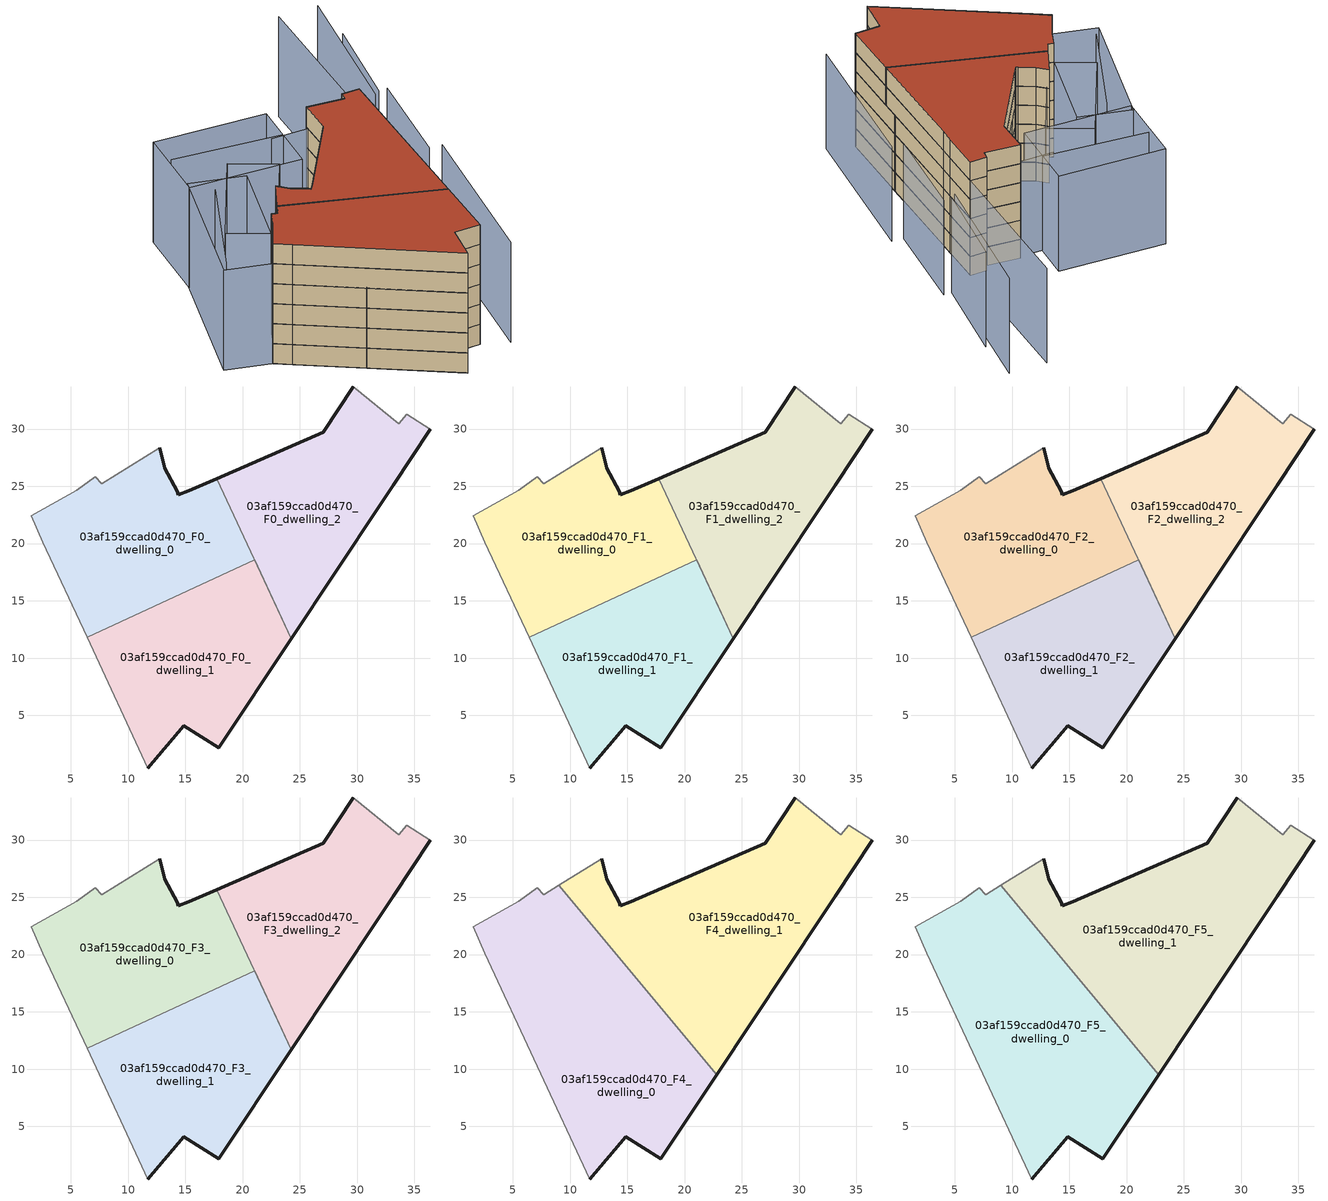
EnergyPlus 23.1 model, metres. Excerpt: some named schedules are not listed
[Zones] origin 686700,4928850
03af159ccad0d470_F0_dwelling_0
 floor ground (EU_floor_Construction): 24.25,11.7 17.76,25.67 15.31,24.6 14.37,24.27 14.29,24.57 13.2,26.56 12.76,28.35 7.72,25.24 7.15,25.85 5.51,24.66 1.55,22.42 2.57,20.12 6.43,11.81 21.04,18.6 z0
 wall outside (EU_wall_Construction): 12.76,28.35 13.2,26.56 14.29,24.57 14.37,24.27 15.31,24.6 17.76,25.67 z0:3
 wall to 03af159ccad0d470_F0_dwelling_1 (EU_wall_Construction): 24.25,11.7 21.04,18.6 6.43,11.81 z0:3
 wall adiabatic (EU_wall_Construction): 6.43,11.81 2.57,20.12 1.55,22.42 5.51,24.66 7.15,25.85 7.72,25.24 12.76,28.35 z0:3
 wall to 03af159ccad0d470_F0_dwelling_2 (EU_wall_Construction): 17.76,25.67 24.25,11.7 z0:3
03af159ccad0d470_F0_dwelling_1
 floor ground (EU_floor_Construction): 17.92,2.18 24.25,11.7 21.04,18.6 6.43,11.81 11.73,0.41 14.88,4.11 z0
 wall outside (EU_wall_Construction): 24.25,11.7 17.92,2.18 14.88,4.11 11.73,0.41 z0:3
 wall adiabatic (EU_wall_Construction): 11.73,0.41 6.43,11.81 z0:3
03af159ccad0d470_F0_dwelling_2
 floor ground (EU_floor_Construction): 24.25,11.7 32.01,23.39 33.16,25.11 36.38,29.97 34.32,31.28 33.63,30.46 29.65,33.67 27.03,29.72 17.76,25.67 z0
 wall outside (EU_wall_Construction): 36.38,29.97 33.16,25.11 32.01,23.39 24.25,11.7 / 17.76,25.67 27.03,29.72 29.65,33.67 z0:3
 wall adiabatic (EU_wall_Construction): 29.65,33.67 33.63,30.46 34.32,31.28 36.38,29.97 z0:3
03af159ccad0d470_F1_dwelling_0
 floor to 03af159ccad0d470_F0_dwelling_0 (EU_floor_Construction): 24.25,11.7 17.76,25.67 15.31,24.6 14.37,24.27 14.29,24.57 13.2,26.56 12.76,28.35 7.72,25.24 7.15,25.85 5.51,24.66 1.55,22.42 2.57,20.12 6.43,11.81 21.04,18.6 z3
 wall outside (EU_wall_Construction): 12.76,28.35 13.2,26.56 14.29,24.57 14.37,24.27 15.31,24.6 17.76,25.67 z3:6
 wall to 03af159ccad0d470_F1_dwelling_1 (EU_wall_Construction): 24.25,11.7 21.04,18.6 6.43,11.81 z3:6
 wall adiabatic (EU_wall_Construction): 6.43,11.81 2.57,20.12 1.55,22.42 5.51,24.66 7.15,25.85 7.72,25.24 12.76,28.35 z3:6
 wall to 03af159ccad0d470_F1_dwelling_2 (EU_wall_Construction): 17.76,25.67 24.25,11.7 z3:6
03af159ccad0d470_F1_dwelling_1
 floor to 03af159ccad0d470_F0_dwelling_1 (EU_floor_Construction): 17.92,2.18 24.25,11.7 21.04,18.6 6.43,11.81 11.73,0.41 14.88,4.11 z3
 wall outside (EU_wall_Construction): 24.25,11.7 17.92,2.18 14.88,4.11 11.73,0.41 z3:6
 wall adiabatic (EU_wall_Construction): 11.73,0.41 6.43,11.81 z3:6
03af159ccad0d470_F1_dwelling_2
 floor to 03af159ccad0d470_F0_dwelling_2 (EU_floor_Construction): 24.25,11.7 32.01,23.39 33.16,25.11 36.38,29.97 34.32,31.28 33.63,30.46 29.65,33.67 27.03,29.72 17.76,25.67 z3
 wall outside (EU_wall_Construction): 36.38,29.97 33.16,25.11 32.01,23.39 24.25,11.7 / 17.76,25.67 27.03,29.72 29.65,33.67 z3:6
 wall adiabatic (EU_wall_Construction): 29.65,33.67 33.63,30.46 34.32,31.28 36.38,29.97 z3:6
03af159ccad0d470_F2_dwelling_0
 floor to 03af159ccad0d470_F1_dwelling_0 (EU_floor_Construction): 24.25,11.7 17.76,25.67 15.31,24.6 14.37,24.27 14.29,24.57 13.2,26.56 12.76,28.35 7.72,25.24 7.15,25.85 5.51,24.66 1.55,22.42 2.57,20.12 6.43,11.81 21.04,18.6 z6
 wall outside (EU_wall_Construction): 12.76,28.35 13.2,26.56 14.29,24.57 14.37,24.27 15.31,24.6 17.76,25.67 z6:9
 wall to 03af159ccad0d470_F2_dwelling_1 (EU_wall_Construction): 24.25,11.7 21.04,18.6 6.43,11.81 z6:9
 wall adiabatic (EU_wall_Construction): 6.43,11.81 2.57,20.12 1.55,22.42 5.51,24.66 7.15,25.85 7.72,25.24 12.76,28.35 z6:9
 wall to 03af159ccad0d470_F2_dwelling_2 (EU_wall_Construction): 17.76,25.67 24.25,11.7 z6:9
03af159ccad0d470_F2_dwelling_1
 floor to 03af159ccad0d470_F1_dwelling_1 (EU_floor_Construction): 17.92,2.18 24.25,11.7 21.04,18.6 6.43,11.81 11.73,0.41 14.88,4.11 z6
 wall outside (EU_wall_Construction): 24.25,11.7 17.92,2.18 14.88,4.11 11.73,0.41 z6:9
 wall adiabatic (EU_wall_Construction): 11.73,0.41 6.43,11.81 z6:9
03af159ccad0d470_F2_dwelling_2
 floor to 03af159ccad0d470_F1_dwelling_2 (EU_floor_Construction): 24.25,11.7 32.01,23.39 33.16,25.11 36.38,29.97 34.32,31.28 33.63,30.46 29.65,33.67 27.03,29.72 17.76,25.67 z6
 wall outside (EU_wall_Construction): 36.38,29.97 33.16,25.11 32.01,23.39 24.25,11.7 / 17.76,25.67 27.03,29.72 29.65,33.67 z6:9
 wall adiabatic (EU_wall_Construction): 29.65,33.67 33.63,30.46 34.32,31.28 36.38,29.97 z6:9
03af159ccad0d470_F3_dwelling_0
 floor to 03af159ccad0d470_F2_dwelling_0 (EU_floor_Construction): 24.25,11.7 17.76,25.67 15.31,24.6 14.37,24.27 14.29,24.57 13.2,26.56 12.76,28.35 7.72,25.24 7.15,25.85 5.51,24.66 1.55,22.42 2.57,20.12 6.43,11.81 21.04,18.6 z9
 wall outside (EU_wall_Construction): 12.76,28.35 13.2,26.56 14.29,24.57 14.37,24.27 15.31,24.6 17.76,25.67 z9:12
 wall to 03af159ccad0d470_F3_dwelling_1 (EU_wall_Construction): 24.25,11.7 21.04,18.6 6.43,11.81 z9:12
 wall adiabatic (EU_wall_Construction): 6.43,11.81 2.57,20.12 1.55,22.42 5.51,24.66 7.15,25.85 7.72,25.24 12.76,28.35 z9:12
 wall to 03af159ccad0d470_F3_dwelling_2 (EU_wall_Construction): 17.76,25.67 24.25,11.7 z9:12
03af159ccad0d470_F3_dwelling_1
 floor to 03af159ccad0d470_F2_dwelling_1 (EU_floor_Construction): 17.92,2.18 24.25,11.7 21.04,18.6 6.43,11.81 11.73,0.41 14.88,4.11 z9
 wall outside (EU_wall_Construction): 24.25,11.7 17.92,2.18 14.88,4.11 11.73,0.41 z9:12
 wall adiabatic (EU_wall_Construction): 11.73,0.41 6.43,11.81 z9:12
03af159ccad0d470_F3_dwelling_2
 floor to 03af159ccad0d470_F2_dwelling_2 (EU_floor_Construction): 24.25,11.7 32.01,23.39 33.16,25.11 36.38,29.97 34.32,31.28 33.63,30.46 29.65,33.67 27.03,29.72 17.76,25.67 z9
 wall outside (EU_wall_Construction): 36.38,29.97 33.16,25.11 32.01,23.39 24.25,11.7 / 17.76,25.67 27.03,29.72 29.65,33.67 z9:12
 wall adiabatic (EU_wall_Construction): 29.65,33.67 33.63,30.46 34.32,31.28 36.38,29.97 z9:12
03af159ccad0d470_F4_dwelling_0
 floor to 03af159ccad0d470_F3_dwelling_0 (EU_floor_Construction): 16.85,16.65 9.03,26.04 7.72,25.24 7.15,25.85 5.51,24.66 1.55,22.42 2.57,20.12 6.43,11.81 z12
 floor to 03af159ccad0d470_F3_dwelling_1 (EU_floor_Construction): 17.92,2.18 22.8,9.52 16.85,16.65 6.43,11.81 11.73,0.41 14.88,4.11 z12
 wall outside (EU_wall_Construction): 22.8,9.52 17.92,2.18 14.88,4.11 11.73,0.41 z12:15
 wall adiabatic (EU_wall_Construction): 11.73,0.41 2.57,20.12 1.55,22.42 5.51,24.66 7.15,25.85 7.72,25.24 9.03,26.04 z12:15
 wall to 03af159ccad0d470_F4_dwelling_1 (EU_wall_Construction): 9.03,26.04 22.8,9.52 z12:15
03af159ccad0d470_F4_dwelling_1
 floor to 03af159ccad0d470_F3_dwelling_2 (EU_floor_Construction): 24.25,11.7 32.01,23.39 33.16,25.11 36.38,29.97 34.32,31.28 33.63,30.46 29.65,33.67 27.03,29.72 17.76,25.67 z12
 floor to 03af159ccad0d470_F3_dwelling_0 (EU_floor_Construction): 23.08,14.23 17.76,25.67 15.31,24.6 14.37,24.27 14.29,24.57 13.2,26.56 12.76,28.35 9.03,26.04 16.85,16.65 21.04,18.6 z12
 floor to 03af159ccad0d470_F3_dwelling_1 (EU_floor_Construction): 22.8,9.52 24.25,11.7 21.04,18.6 16.85,16.65 z12
 wall outside (EU_wall_Construction): 36.38,29.97 33.16,25.11 32.01,23.39 22.8,9.52 / 12.76,28.35 13.2,26.56 14.29,24.57 14.37,24.27 15.31,24.6 27.03,29.72 29.65,33.67 z12:15
 wall adiabatic (EU_wall_Construction): 29.65,33.67 33.63,30.46 34.32,31.28 36.38,29.97 / 9.03,26.04 12.76,28.35 z12:15
03af159ccad0d470_F5_dwelling_0
 floor to 03af159ccad0d470_F4_dwelling_0 (EU_floor_Construction): 17.92,2.18 22.8,9.52 9.03,26.04 7.72,25.24 7.15,25.85 5.51,24.66 1.55,22.42 2.57,20.12 11.73,0.41 14.88,4.11 z15
 wall outside (EU_wall_Construction): 22.8,9.52 17.92,2.18 14.88,4.11 11.73,0.41 z15:18
 wall adiabatic (EU_wall_Construction): 11.73,0.41 2.57,20.12 1.55,22.42 5.51,24.66 7.15,25.85 7.72,25.24 9.03,26.04 z15:18
 wall to 03af159ccad0d470_F5_dwelling_1 (EU_wall_Construction): 9.03,26.04 22.8,9.52 z15:18
 roof outside (EU_roof_Construction): 9.03,26.04 22.8,9.52 17.92,2.18 14.88,4.11 11.73,0.41 2.57,20.12 1.55,22.42 5.51,24.66 7.15,25.85 7.72,25.24 z18
03af159ccad0d470_F5_dwelling_1
 floor to 03af159ccad0d470_F4_dwelling_1 (EU_floor_Construction): 22.8,9.52 32.01,23.39 33.16,25.11 36.38,29.97 34.32,31.28 33.63,30.46 29.65,33.67 27.03,29.72 15.31,24.6 14.37,24.27 14.29,24.57 13.2,26.56 12.76,28.35 9.03,26.04 z15
 wall outside (EU_wall_Construction): 36.38,29.97 33.16,25.11 32.01,23.39 22.8,9.52 / 12.76,28.35 13.2,26.56 14.29,24.57 14.37,24.27 15.31,24.6 27.03,29.72 29.65,33.67 z15:18
 wall adiabatic (EU_wall_Construction): 29.65,33.67 33.63,30.46 34.32,31.28 36.38,29.97 / 9.03,26.04 12.76,28.35 z15:18
 roof outside (EU_roof_Construction): 34.32,31.28 36.38,29.97 33.16,25.11 32.01,23.39 22.8,9.52 9.03,26.04 12.76,28.35 13.2,26.56 14.29,24.57 14.37,24.27 15.31,24.6 27.03,29.72 29.65,33.67 33.63,30.46 z18
shading: 20.22,-0.89 34.57,17.11 / 33.22,18.19 41.94,29.13 / 40.06,29.72 53.37,45.52 / 48.95,48.57 35.75,29.03 / 35.75,29.03 25.28,36.1 / 26.7,35.29 15.11,44.62 / 12.12,36.6 -1.21,27.49 / 40.98,29.78 49.59,39.83 / 20.89,32.46 7.54,25.14 / 7.54,25.14 4.42,30.83 / 4.42,30.83 17.76,38.16 / 17.76,38.16 20.89,32.46 / -2.71,27 11.57,40.28 / 11.57,40.28 16.72,34.75 / 16.72,34.75 2.44,21.47 / 2.44,21.47 -2.71,27 / 17.32,48.46 29.72,39.42 / 29.72,39.42 23.28,30.57 / 23.28,30.57 10.88,39.61 / 10.88,39.61 17.32,48.46 z0:15
[Building]
EU S2 Campaign: North Axis=0; Terrain=City; Solar Distribution=FullExterior
[Site:Location]
Bologna: Latitude=44.5; Longitude=11.25; Time Zone=1; Elevation=37
[SizingPeriod:WeatherFileDays]
AnnualSizingPeriod: Begin Month=1; Begin Day of Month=1; End Month=12; End Day of Month=31; Day of Week for Start Day=Monday; Use Weather File Daylight Saving Period=No; Use Weather File Rain and Snow Indicators=No
[MATERIAL]
EU_InternalMass_Material: Roughness=MediumRough; Thickness=0.1; Conductivity=1; Density=1800; Specific Heat=900; Thermal Absorptance=0.9; Solar Absorptance=0.7; Visible Absorptance=0.7
[MATERIAL:NOMASS] Roughness=MediumRough; Thermal Absorptance=0.9; Solar Absorptance=0.7; Visible Absorptance=0.7
Name | Thermal Resistance
EU_wall_NoMass | 0.905828
EU_roof_NoMass | 0.37593
EU_floor_NoMass | 0.67114
[CONSTRUCTION]
EU_wall_Construction: EU_wall_NoMass
EU_roof_Construction: EU_roof_NoMass
EU_floor_Construction: EU_floor_NoMass
EU_InternalMass_Construction: EU_InternalMass_Material
[ZONE] Type=1; Multiplier=1; Ceiling Height=autocalculate; Floor Area=autocalculate; Part of Total Floor Area=Yes
Name | Volume
03af159ccad0d470_F0_dwelling_0; 03af159ccad0d470_F1_dwelling_0; 03af159ccad0d470_F2_dwelling_0; 03af159ccad0d470_F3_dwelling_0 | 533.351
03af159ccad0d470_F4_dwelling_0; 03af159ccad0d470_F5_dwelling_0 | 800.035
03af159ccad0d470_F0_dwelling_1; 03af159ccad0d470_F1_dwelling_1; 03af159ccad0d470_F2_dwelling_1; 03af159ccad0d470_F3_dwelling_1 | 533.339
03af159ccad0d470_F4_dwelling_1; 03af159ccad0d470_F5_dwelling_1 | 800.001
03af159ccad0d470_F0_dwelling_2; 03af159ccad0d470_F1_dwelling_2; 03af159ccad0d470_F2_dwelling_2; 03af159ccad0d470_F3_dwelling_2 | 533.35
[INTERNALMASS] Construction=EU_InternalMass_Construction
Name | Zone or ZoneList | Surface Area
03af159ccad0d470_F0_dwelling_0_EU_InternalMass | 03af159ccad0d470_F0_dwelling_0 | 177.783
03af159ccad0d470_F0_dwelling_1_EU_InternalMass | 03af159ccad0d470_F0_dwelling_1 | 177.781
03af159ccad0d470_F0_dwelling_2_EU_InternalMass | 03af159ccad0d470_F0_dwelling_2 | 177.783
03af159ccad0d470_F1_dwelling_0_EU_InternalMass | 03af159ccad0d470_F1_dwelling_0 | 177.783
03af159ccad0d470_F1_dwelling_1_EU_InternalMass | 03af159ccad0d470_F1_dwelling_1 | 177.781
03af159ccad0d470_F1_dwelling_2_EU_InternalMass | 03af159ccad0d470_F1_dwelling_2 | 177.783
03af159ccad0d470_F2_dwelling_0_EU_InternalMass | 03af159ccad0d470_F2_dwelling_0 | 177.783
03af159ccad0d470_F2_dwelling_1_EU_InternalMass | 03af159ccad0d470_F2_dwelling_1 | 177.781
03af159ccad0d470_F2_dwelling_2_EU_InternalMass | 03af159ccad0d470_F2_dwelling_2 | 177.783
03af159ccad0d470_F3_dwelling_0_EU_InternalMass | 03af159ccad0d470_F3_dwelling_0 | 177.783
03af159ccad0d470_F3_dwelling_1_EU_InternalMass | 03af159ccad0d470_F3_dwelling_1 | 177.781
03af159ccad0d470_F3_dwelling_2_EU_InternalMass | 03af159ccad0d470_F3_dwelling_2 | 177.783
03af159ccad0d470_F4_dwelling_0_EU_InternalMass | 03af159ccad0d470_F4_dwelling_0 | 266.678
03af159ccad0d470_F4_dwelling_1_EU_InternalMass | 03af159ccad0d470_F4_dwelling_1 | 266.667
03af159ccad0d470_F5_dwelling_0_EU_InternalMass | 03af159ccad0d470_F5_dwelling_0 | 266.678
03af159ccad0d470_F5_dwelling_1_EU_InternalMass | 03af159ccad0d470_F5_dwelling_1 | 266.667
[OTHEREQUIPMENT] Fuel Type=Electricity; Design Level Calculation Method=Watts/Area; Power per Zone Floor Area=1; Fraction Latent=0; Fraction Radiant=0; Fraction Lost=0; Carbon Dioxide Generation Rate=0; EndUse Subcategory=EU_Step8_InternalGains
Name | Zone or ZoneList or Space or SpaceList | Schedule
EU_Step8_InternalGain_03af159ccad0d470_F0_dwelling_0_f000 | 03af159ccad0d470_F0_dwelling_0 | EU_Step8_GainSchedule_03af159ccad0d470_F0_dwelling_0_f000
EU_Step8_InternalGain_03af159ccad0d470_F0_dwelling_1_f000 | 03af159ccad0d470_F0_dwelling_1 | EU_Step8_GainSchedule_03af159ccad0d470_F0_dwelling_1_f000
EU_Step8_InternalGain_03af159ccad0d470_F0_dwelling_2_f000 | 03af159ccad0d470_F0_dwelling_2 | EU_Step8_GainSchedule_03af159ccad0d470_F0_dwelling_2_f000
EU_Step8_InternalGain_03af159ccad0d470_F1_dwelling_0_f000 | 03af159ccad0d470_F1_dwelling_0 | EU_Step8_GainSchedule_03af159ccad0d470_F1_dwelling_0_f000
EU_Step8_InternalGain_03af159ccad0d470_F1_dwelling_1_f000 | 03af159ccad0d470_F1_dwelling_1 | EU_Step8_GainSchedule_03af159ccad0d470_F1_dwelling_1_f000
EU_Step8_InternalGain_03af159ccad0d470_F1_dwelling_2_f000 | 03af159ccad0d470_F1_dwelling_2 | EU_Step8_GainSchedule_03af159ccad0d470_F1_dwelling_2_f000
EU_Step8_InternalGain_03af159ccad0d470_F2_dwelling_0_f000 | 03af159ccad0d470_F2_dwelling_0 | EU_Step8_GainSchedule_03af159ccad0d470_F2_dwelling_0_f000
EU_Step8_InternalGain_03af159ccad0d470_F2_dwelling_1_f000 | 03af159ccad0d470_F2_dwelling_1 | EU_Step8_GainSchedule_03af159ccad0d470_F2_dwelling_1_f000
EU_Step8_InternalGain_03af159ccad0d470_F2_dwelling_2_f000 | 03af159ccad0d470_F2_dwelling_2 | EU_Step8_GainSchedule_03af159ccad0d470_F2_dwelling_2_f000
EU_Step8_InternalGain_03af159ccad0d470_F3_dwelling_0_f000 | 03af159ccad0d470_F3_dwelling_0 | EU_Step8_GainSchedule_03af159ccad0d470_F3_dwelling_0_f000
EU_Step8_InternalGain_03af159ccad0d470_F3_dwelling_1_f000 | 03af159ccad0d470_F3_dwelling_1 | EU_Step8_GainSchedule_03af159ccad0d470_F3_dwelling_1_f000
EU_Step8_InternalGain_03af159ccad0d470_F3_dwelling_2_f000 | 03af159ccad0d470_F3_dwelling_2 | EU_Step8_GainSchedule_03af159ccad0d470_F3_dwelling_2_f000
EU_Step8_InternalGain_03af159ccad0d470_F4_dwelling_0_f000 | 03af159ccad0d470_F4_dwelling_0 | EU_Step8_GainSchedule_03af159ccad0d470_F4_dwelling_0_f000
EU_Step8_InternalGain_03af159ccad0d470_F4_dwelling_1_f000 | 03af159ccad0d470_F4_dwelling_1 | EU_Step8_GainSchedule_03af159ccad0d470_F4_dwelling_1_f000
EU_Step8_InternalGain_03af159ccad0d470_F5_dwelling_0_f000 | 03af159ccad0d470_F5_dwelling_0 | EU_Step8_GainSchedule_03af159ccad0d470_F5_dwelling_0_f000
EU_Step8_InternalGain_03af159ccad0d470_F5_dwelling_1_f000 | 03af159ccad0d470_F5_dwelling_1 | EU_Step8_GainSchedule_03af159ccad0d470_F5_dwelling_1_f000
[ZONEVENTILATION:DESIGNFLOWRATE] Schedule=EU_AlwaysOn; Design Flow Rate Calculation Method=AirChanges/Hour; Air Changes per Hour=0.73129; Ventilation Type=Natural; Fan Pressure Rise=0; Fan Total Efficiency=1; Constant Term Coefficient=1; Temperature Term Coefficient=0; Velocity Term Coefficient=0; Velocity Squared Term Coefficient=0; Minimum Indoor Temperature=-100; Maximum Indoor Temperature=100; Delta Temperature=-100; Minimum Outdoor Temperature=-100; Maximum Outdoor Temperature=100; Maximum Wind Speed=40
Name | Zone or ZoneList or Space or SpaceList
EU_ConstantAir_03af159ccad0d470_F0_dwelling_0 | 03af159ccad0d470_F0_dwelling_0
EU_ConstantAir_03af159ccad0d470_F0_dwelling_1 | 03af159ccad0d470_F0_dwelling_1
EU_ConstantAir_03af159ccad0d470_F0_dwelling_2 | 03af159ccad0d470_F0_dwelling_2
EU_ConstantAir_03af159ccad0d470_F1_dwelling_0 | 03af159ccad0d470_F1_dwelling_0
EU_ConstantAir_03af159ccad0d470_F1_dwelling_1 | 03af159ccad0d470_F1_dwelling_1
EU_ConstantAir_03af159ccad0d470_F1_dwelling_2 | 03af159ccad0d470_F1_dwelling_2
EU_ConstantAir_03af159ccad0d470_F2_dwelling_0 | 03af159ccad0d470_F2_dwelling_0
EU_ConstantAir_03af159ccad0d470_F2_dwelling_1 | 03af159ccad0d470_F2_dwelling_1
EU_ConstantAir_03af159ccad0d470_F2_dwelling_2 | 03af159ccad0d470_F2_dwelling_2
EU_ConstantAir_03af159ccad0d470_F3_dwelling_0 | 03af159ccad0d470_F3_dwelling_0
EU_ConstantAir_03af159ccad0d470_F3_dwelling_1 | 03af159ccad0d470_F3_dwelling_1
EU_ConstantAir_03af159ccad0d470_F3_dwelling_2 | 03af159ccad0d470_F3_dwelling_2
EU_ConstantAir_03af159ccad0d470_F4_dwelling_0 | 03af159ccad0d470_F4_dwelling_0
EU_ConstantAir_03af159ccad0d470_F4_dwelling_1 | 03af159ccad0d470_F4_dwelling_1
EU_ConstantAir_03af159ccad0d470_F5_dwelling_0 | 03af159ccad0d470_F5_dwelling_0
EU_ConstantAir_03af159ccad0d470_F5_dwelling_1 | 03af159ccad0d470_F5_dwelling_1
[HVACTEMPLATE:THERMOSTAT] Constant Heating Setpoint=20; Constant Cooling Setpoint=50
EU_HeatOnly_03af159ccad0d470_F0_dwelling_0; EU_HeatOnly_03af159ccad0d470_F0_dwelling_1; EU_HeatOnly_03af159ccad0d470_F0_dwelling_2; EU_HeatOnly_03af159ccad0d470_F1_dwelling_0; EU_HeatOnly_03af159ccad0d470_F1_dwelling_1; EU_HeatOnly_03af159ccad0d470_F1_dwelling_2; EU_HeatOnly_03af159ccad0d470_F2_dwelling_0; EU_HeatOnly_03af159ccad0d470_F2_dwelling_1; EU_HeatOnly_03af159ccad0d470_F2_dwelling_2; EU_HeatOnly_03af159ccad0d470_F3_dwelling_0; EU_HeatOnly_03af159ccad0d470_F3_dwelling_1; EU_HeatOnly_03af159ccad0d470_F3_dwelling_2; EU_HeatOnly_03af159ccad0d470_F4_dwelling_0; EU_HeatOnly_03af159ccad0d470_F4_dwelling_1; EU_HeatOnly_03af159ccad0d470_F5_dwelling_0
